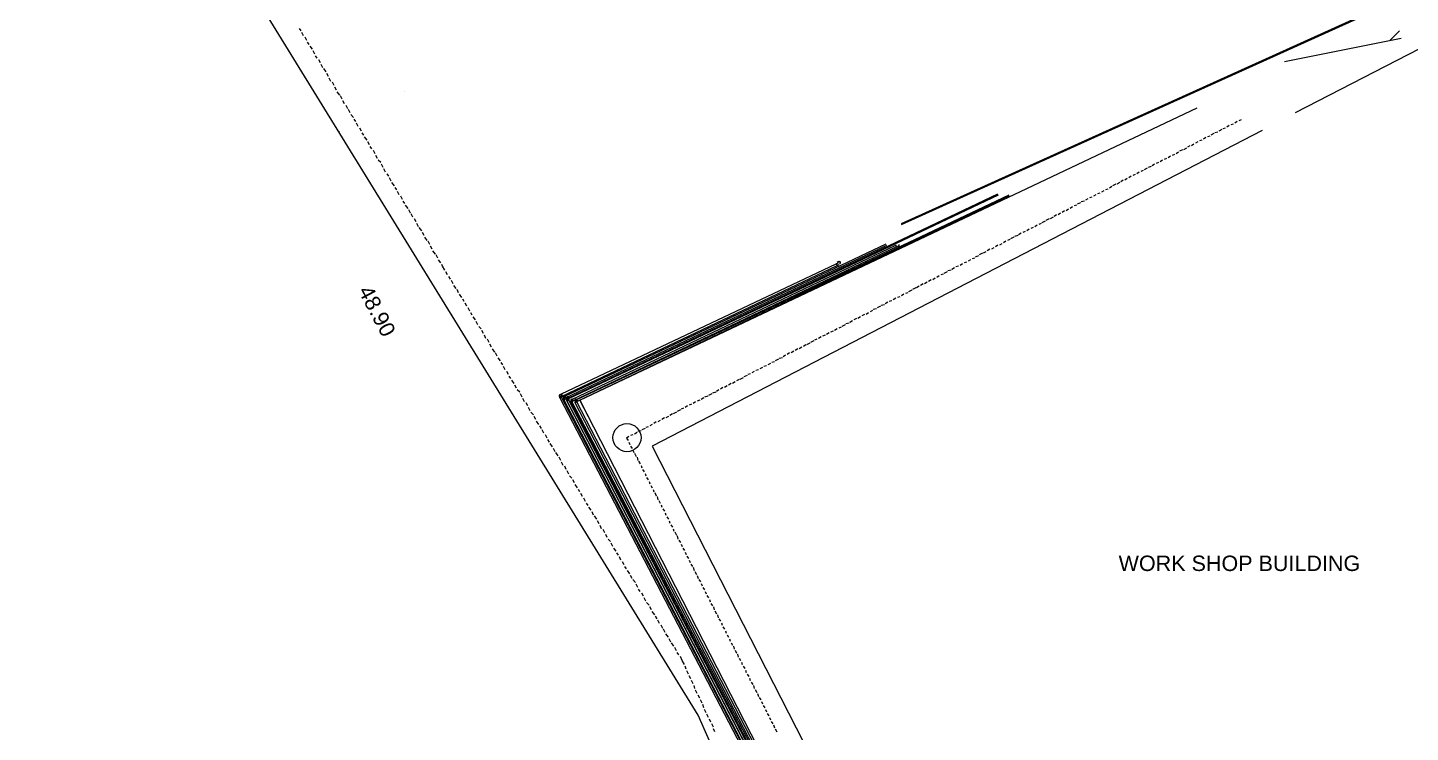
# Model space of a CAD drawing. Header units: inches. Extents: x 1969 to 240164, y 1364 to 46451.
# Drawn here: x 30090 to 35956, y 28093 to 31084 of the extents above; entities that cross this region are included whole.
import ezdxf

# ---------------------------------------------------------------- set-up
doc = ezdxf.new("R2010")
doc.units = ezdxf.units.IN
doc.header["$MEASUREMENT"] = 0
for name, color, linetype in [('PDF_0', 7, 'Continuous'), ('PDF_12 SOIL', 7, 'Continuous'), ('PDF_BH_Soil', 7, 'Continuous'), ('PDF_BH_Waste', 7, 'Continuous'), ('PDF_BOUNDARY', 7, 'Continuous'), ('PDF_Colour_Drainage', 7, 'Continuous'), ('PDF_ESElevation', 7, 'Continuous'), ('PDF_HAT', 7, 'Continuous'), ('PDF_PAVING', 7, 'Continuous'), ('PDF_ROAD', 7, 'Continuous'), ('PDF_TEXT', 7, 'Continuous'), ('PDF_TEXT2', 7, 'Continuous'), ('PDF_TXT', 7, 'Continuous'), ('PDF_Wall', 7, 'Continuous')]:
    doc.layers.add(name, color=color, linetype=linetype)
doc.styles.add('PDF ArialMT', font='arial.ttf')

msp = doc.modelspace()

# ---------------------------------------------------------------- linework, layer by layer
msp.add_open_spline([(11779.4, 30390.4), (12404.8, 31117.2), (14138.6, 33132.1), (20998.6, 35318.3), (26892.4, 36033.4), (31134.5, 36547.4)], degree=3, knots=[0, 0, 0, 0, 2838.579552, 7869.790795, 20791.577287, 20791.577287, 20791.577287, 20791.577287])
at = {"layer": 'PDF_0', "lineweight": 0}
for points in [[(31689.7, 30814.8), (31689.7, 30814.8)], [(31410.2, 30644.4), (31410.2, 30641)], [(32347.5, 29526.3), (32351, 29526.3), (32354.4, 29529.7)], [(32347.5, 29516.1), (32347.5, 29516.1)], [(32347.5, 29512.7), (32347.5, 29512.7)], [(32351, 29526.3), (32351, 29526.3)], [(32357.8, 29519.5), (32354.4, 29519.5), (32351, 29519.5), (32354.4, 29519.5), (32354.4, 29516.1)], [(32354.4, 29519.5), (32354.4, 29519.5)], [(32354.4, 29519.5), (32354.4, 29519.5)], [(33254.3, 28299.2), (33254.3, 28299.2)], [(32947.5, 28142.4), (32947.5, 28142.4)]]:
    msp.add_lwpolyline(points, dxfattribs=at)
for points in [[(32347.5, 29516.1), (32347.5, 29512.7), (32354.4, 29519.5)], [(32351, 29526.3), (32354.4, 29519.5)]]:
    msp.add_lwpolyline(points, close=True, dxfattribs=at)
for start, end in [(0.68381, 234.20315), (88.63197, 322.18521)]:
    msp.add_arc((32349.3, 29521.2), 5.11, start, end, dxfattribs=at)
at = {"layer": 'PDF_12 SOIL', "lineweight": 0}
for points in [[(32381.2, 29517.2, 1.582376), (32385, 29509.3), (32381.6, 29512.7), (32385, 29512.7)], [(32415.3, 29507, 1.582376), (32419.1, 29499), (32419.1, 29495.6), (32419.1, 29499), (32412.3, 29495.6), (32419.1, 29495.6), (32412.3, 29492.2), (32412.3, 29495.6), (32412.3, 29492.2)]]:
    msp.add_lwpolyline(points, format="xyb", dxfattribs=at)
for points in [[(32378.2, 29512.7), (32381.6, 29512.7)], [(32381.6, 29505.9), (32385, 29505.9), (32385, 29509.3), (32385, 29505.9), (32381.6, 29512.7)], [(32374.8, 29505.9), (32378.2, 29502.4)]]:
    msp.add_lwpolyline(points, close=True, dxfattribs=at)
for points in [[(32385, 29502.4), (32385, 29505.9), (32381.6, 29505.9), (32378.2, 29502.4), (32381.6, 29505.9), (32381.6, 29509.3), (32381.6, 29505.9), (32385, 29502.4), (32378.2, 29499), (32378.2, 29502.4), (32378.2, 29499)], [(32378.2, 29509.3), (32378.2, 29509.3)], [(32378.2, 29509.3), (32378.2, 29509.3)], [(32381.6, 29512.7), (32381.6, 29512.7)], [(32381.6, 29512.7), (32381.6, 29512.7)], [(32378.2, 29502.4), (32378.2, 29502.4)], [(32381.6, 29505.9), (32381.6, 29505.9)], [(32381.6, 29505.9), (32381.6, 29505.9)], [(32385, 29505.9), (32381.6, 29505.9)], [(32419.1, 29505.9), (32415.7, 29502.4), (32412.3, 29502.4), (32415.7, 29502.4), (32419.1, 29499), (32415.7, 29502.4), (32415.7, 29505.9), (32419.1, 29505.9), (32422.5, 29499), (32419.1, 29499), (32422.5, 29499)], [(32412.3, 29499), (32412.3, 29499)], [(32412.3, 29499), (32412.3, 29499)], [(32412.3, 29495.6), (32412.3, 29495.6)], [(32412.3, 29495.6), (32412.3, 29495.6)], [(32415.7, 29502.4), (32415.7, 29502.4)], [(32415.7, 29495.6), (32419.1, 29499), (32415.7, 29499), (32419.1, 29499), (32415.7, 29499)], [(32419.1, 29499), (32419.1, 29499)]]:
    msp.add_lwpolyline(points, dxfattribs=at)
for centre in [(32381.2, 29512.1), (32415.3, 29501.9)]:
    msp.add_arc(centre, 5.11, 1.91662, 232.75144, dxfattribs=at)
at = {"layer": 'PDF_BH_Soil', "lineweight": 0}
for points in [[(32385, 29512.7), (34205.3, 30378.5)], [(32385, 29509.3), (34208.7, 30375.1)], [(32419.1, 29505.9), (34253, 30375.1)], [(32422.5, 29499), (34253, 30371.7)], [(33895.1, 26581.2), (32378.2, 29499)], [(33901.9, 26584.6), (32385, 29502.4)], [(33922.4, 26574.4), (32412.3, 29492.2)], [(33929.2, 26577.8), (32419.1, 29495.6)]]:
    msp.add_lwpolyline(points, dxfattribs=at)
at = {"layer": 'PDF_BH_Waste', "lineweight": 0}
for points in [[(33796.2, 30252.4), (36431.2, 31445.4)], [(33796.2, 30249), (36427.8, 31438.6)], [(32368, 29516.1), (32364.6, 29516.1), (32368, 29516.1), (32368, 29519.5), (32368, 29516.1), (32368, 29512.7), (32368, 29519.5), (33731.5, 30167.1)], [(32368, 29519.5), (32371.4, 29512.7), (33734.9, 30160.3)], [(33775.8, 30153.5), (32402.1, 29499), (32398.7, 29505.9), (33772.4, 30160.3)], [(33786, 30163.7), (33786, 30160.3), (33786, 30156.9), (33782.6, 30156.9), (33775.8, 30153.5), (33772.4, 30160.3), (33775.8, 30160.3)], [(32347.5, 29526.3), (32351, 29526.3), (32354.4, 29529.7), (32357.8, 29519.5), (33523.6, 30075.1), (33530.4, 30078.5)], [(32354.4, 29529.7), (33520.1, 30081.9), (33523.6, 30075.1)], [(33523.6, 30081.9), (33520.1, 30081.9)], [(33523.6, 30088.7), (33530.4, 30092.2), (33533.8, 30088.7)], [(33523.6, 30088.7), (33523.6, 30088.7)], [(32347.5, 29512.7), (32347.5, 29516.1), (32344.1, 29516.1)], [(32357.8, 29519.5), (32354.4, 29519.5), (32351, 29519.5), (32354.4, 29519.5), (32357.8, 29516.1), (32347.5, 29512.7), (33867.8, 26591.4), (33874.6, 26594.8), (32354.4, 29516.1)], [(32347.5, 29512.7), (32347.5, 29512.7)], [(32351, 29526.3), (32351, 29526.3)], [(32354.4, 29519.5), (32354.4, 29519.5)], [(32354.4, 29519.5), (32354.4, 29519.5)], [(32364.6, 29512.7), (32364.6, 29512.7)], [(32364.6, 29512.7), (32364.6, 29512.7)], [(33881.5, 26584.6), (32364.6, 29505.9), (32371.4, 29509.3), (33888.3, 26588)], [(32364.6, 29509.3), (32364.6, 29509.3)], [(32368, 29512.7), (32368, 29512.7)], [(32368, 29512.7), (32368, 29512.7)], [(32368, 29509.3), (32368, 29512.7)], [(32368, 29509.3), (32368, 29509.3)], [(33908.7, 26577.8), (32395.3, 29492.2), (32391.9, 29495.6), (32395.3, 29492.2), (32398.7, 29495.6), (32398.7, 29499), (32398.7, 29495.6), (33915.6, 26581.2)], [(32391.9, 29495.6), (32391.9, 29495.6)], [(32395.3, 29505.9), (32395.3, 29505.9)], [(32395.3, 29499), (32395.3, 29499)], [(32395.3, 29499), (32395.3, 29499)], [(32398.7, 29499), (32398.7, 29499)], [(32398.7, 29499), (32398.7, 29499)], [(32398.7, 29499), (32398.7, 29499)]]:
    msp.add_lwpolyline(points, dxfattribs=at)
for points in [[(32361.2, 29509.3), (32364.6, 29509.3)], [(32368, 29512.7), (32368, 29509.3), (32364.6, 29509.3), (32368, 29509.3), (32371.4, 29509.3), (32368, 29509.3)], [(32364.6, 29505.9), (32364.6, 29509.3)], [(32371.4, 29512.7), (32368, 29512.7)], [(32398.7, 29499), (32391.9, 29495.6)], [(32391.9, 29499), (32391.9, 29495.6)], [(32395.3, 29505.9), (32398.7, 29499)], [(32398.7, 29505.9), (32395.3, 29505.9)], [(32395.3, 29502.4), (32395.3, 29505.9)], [(32395.3, 29499), (32398.7, 29499)], [(32402.1, 29499), (32398.7, 29499)]]:
    msp.add_lwpolyline(points, close=True, dxfattribs=at)
for centre, radius, start, end in [((33523.2, 30088.2), 5.11, 295.29935, 25.29955), ((33530, 30088.2), 8.52, 295.29952, 25.2992), ((32349.3, 29521.2), 5.11, 2.03887, 232.87065), ((32349.3, 29521.2), 5.11, 89.97145, 320.82371), ((32367.6, 29515.5), 5.11, 89.98109, 320.81592), ((32367.6, 29515.5), 5.11, 2.03711, 232.87193), ((32398.3, 29501.9), 5.11, 89.98109, 320.81591), ((32398.3, 29501.9), 5.11, 2.03711, 232.87193)]:
    msp.add_arc(centre, radius, start, end, dxfattribs=at)
at = {"layer": 'PDF_BOUNDARY', "lineweight": 0}
msp.add_lwpolyline([(33138.4, 27702.6), (32933.8, 28166.2), (30622.7, 31922.6), (32586.2, 32324.9), (35943.7, 33047.5), (37239, 30047.8), (40242.1, 30852.3), (44186, 31748.8), (49394.5, 31847.6)], dxfattribs=at)
at = {"layer": 'PDF_Colour_Drainage', "lineweight": 0}
msp.add_lwpolyline([(35868.7, 31029.6), (35909.6, 31070.5)], dxfattribs=at)
at = {"layer": 'PDF_ESElevation', "lineweight": 0}
msp.add_lwpolyline([(32432.8, 29502.4), (34232.6, 25988.1)], dxfattribs=at)
at = {"layer": 'PDF_HAT', "lineweight": 0}
for points in [[(35326.8, 30647.8), (32739.5, 29308.2), (34249.6, 26352.8), (37637.9, 28104.9), (36090.3, 31043.2), (35466.5, 30722.8)], [(35422.2, 30940.9), (35916.5, 31039.8)]]:
    msp.add_lwpolyline(points, dxfattribs=at)
at = {"layer": 'PDF_PAVING', "lineweight": 0}
msp.add_lwpolyline([(32432.8, 29502.4), (35050.7, 30743.2)], dxfattribs=at)
at = {"layer": 'PDF_ROAD', "lineweight": 0}
msp.add_lwpolyline([(32487.3, 29396.8), (32432.8, 29502.4)], dxfattribs=at)
at = {"layer": 'PDF_TEXT2', "lineweight": 0}
for points in [[(31249.9, 31070.5), (31243.1, 31080.7)], [(31260.2, 31050), (31253.4, 31063.6)], [(31273.8, 31029.6), (31267, 31043.2)], [(31284, 31012.5), (31277.2, 31022.7)], [(31297.7, 30992.1), (31287.4, 31005.7)], [(31307.9, 30971.6), (31301.1, 30985.2)], [(31318.1, 30954.6), (31311.3, 30964.8)], [(31331.8, 30934.1), (31324.9, 30947.7)], [(31342, 30913.7), (31335.2, 30927.3)], [(31355.6, 30896.6), (31345.4, 30910.2)], [(31365.8, 30876.2), (31359, 30889.8)], [(31376.1, 30855.7), (31369.2, 30869.3)], [(31389.7, 30838.7), (31382.9, 30852.3)], [(31399.9, 30818.2), (31393.1, 30831.8)], [(31413.6, 30797.8), (31403.3, 30811.4)], [(31423.8, 30780.7), (31417, 30794.3)], [(31434, 30760.3), (31427.2, 30773.9)], [(31447.6, 30739.8), (31440.8, 30753.4)], [(31457.9, 30722.8), (31451.1, 30736.4)], [(31471.5, 30702.3), (31461.3, 30715.9)], [(31481.7, 30685.3), (31474.9, 30695.5)], [(31492, 30664.8), (31485.1, 30678.5)], [(31505.6, 30644.4), (31498.8, 30658)], [(31515.8, 30627.3), (31509, 30637.5)], [(31529.5, 30606.9), (31519.2, 30620.5)], [(31539.7, 30586.4), (31532.9, 30600.1)], [(31549.9, 30569.4), (31543.1, 30579.6)], [(31563.5, 30548.9), (31556.7, 30562.6)], [(31573.8, 30528.5), (31567, 30542.1)], [(31587.4, 30511.4), (31577.2, 30521.7)], [(31597.6, 30491), (31590.8, 30504.6)], [(31607.9, 30470.5), (31601, 30484.2)], [(31621.5, 30453.5), (31614.7, 30463.7)], [(31631.7, 30433), (31624.9, 30446.7)], [(31645.4, 30412.6), (31635.1, 30426.2)], [(31655.6, 30395.5), (31648.8, 30405.8)], [(31665.8, 30375.1), (31659, 30388.7)], [(31679.4, 30354.6), (31672.6, 30368.3)], [(31689.7, 30337.6), (31682.8, 30347.8)], [(31703.3, 30317.1), (31693.1, 30330.8)], [(31713.5, 30296.7), (31706.7, 30310.3)], [(31723.8, 30279.6), (31716.9, 30293.3)], [(31737.4, 30259.2), (31730.6, 30272.8)], [(31747.6, 30238.7), (31740.8, 30252.4)], [(31761.2, 30221.7), (31751, 30235.3)], [(31771.5, 30201.2), (31764.7, 30214.9)], [(31785.1, 30180.8), (31774.9, 30194.4)], [(31795.3, 30163.7), (31788.5, 30177.4)], [(31805.6, 30143.3), (31798.7, 30156.9)], [(31819.2, 30122.8), (31809, 30136.5)], [(31829.4, 30105.8), (31822.6, 30119.4)], [(31843.1, 30085.3), (31832.8, 30099)], [(31860.1, 30054.7), (31849.9, 30071.7), (31846.5, 30078.5)], [(31870.3, 30034.2), (31863.5, 30047.8)], [(31884, 30017.2), (31877.1, 30027.4)], [(31894.2, 29996.7), (31887.4, 30010.3)], [(31907.8, 29976.3), (31897.6, 29989.9)], [(31918, 29959.2), (31911.2, 29972.9)], [(31931.7, 29938.8), (31921.5, 29952.4)], [(31941.9, 29921.7), (31935.1, 29931.9)], [(31952.1, 29901.3), (31945.3, 29914.9)], [(31965.8, 29880.8), (31959, 29894.5)], [(31976, 29863.8), (31969.2, 29874)], [(31989.6, 29843.3), (31979.4, 29857)], [(31999.9, 29822.9), (31993, 29836.5)], [(32013.5, 29805.8), (32003.3, 29816)], [(32023.7, 29785.4), (32016.9, 29799)], [(32033.9, 29764.9), (32027.1, 29778.6)], [(32047.6, 29747.9), (32040.8, 29761.5)], [(32057.8, 29727.4), (32051, 29741.1)], [(32071.4, 29707), (32061.2, 29720.6)], [(32081.7, 29689.9), (32074.8, 29703.6)], [(32095.3, 29669.5), (32085.1, 29683.1)], [(32105.5, 29652.4), (32098.7, 29662.7)], [(32115.8, 29632), (32108.9, 29645.6)], [(32129.4, 29611.5), (32122.6, 29625.2)], [(32139.6, 29594.5), (32132.8, 29604.7)], [(32153.2, 29574), (32143, 29587.7)], [(32163.5, 29553.6), (32156.7, 29567.2)], [(32177.1, 29536.5), (32166.9, 29546.8)], [(32187.3, 29516.1), (32180.5, 29529.7)], [(32197.6, 29495.6), (32190.7, 29509.3)], [(32211.2, 29478.6), (32204.4, 29492.2)], [(32221.4, 29458.1), (32214.6, 29471.8)], [(32235.1, 29441.1), (32224.8, 29451.3)], [(32245.3, 29420.6), (32238.5, 29434.3)], [(32258.9, 29400.2), (32248.7, 29413.8)], [(32269.1, 29383.1), (32262.3, 29393.4)], [(32279.4, 29362.7), (32272.6, 29376.3)], [(32293, 29342.2), (32286.2, 29355.9)], [(32303.2, 29325.2), (32296.4, 29335.4)], [(32316.9, 29304.7), (32306.6, 29318.4)], [(32327.1, 29284.3), (32320.3, 29297.9)], [(32340.7, 29267.2), (32330.5, 29280.9)], [(32351, 29246.8), (32344.1, 29260.4)], [(32361.2, 29226.3), (32354.4, 29240)], [(32374.8, 29209.3), (32368, 29222.9)], [(32385, 29188.8), (32378.2, 29202.5)], [(32398.7, 29171.8), (32388.5, 29182)], [(32408.9, 29151.4), (32402.1, 29165)], [(32422.5, 29130.9), (32412.3, 29144.5)], [(32432.8, 29113.9), (32425.9, 29124.1)], [(32443, 29093.4), (32436.2, 29107)], [(32456.6, 29073), (32449.8, 29086.6)], [(32466.9, 29055.9), (32460, 29066.1)], [(32480.5, 29035.5), (32470.3, 29049.1)], [(32490.7, 29015), (32483.9, 29028.6)], [(32504.3, 28998), (32494.1, 29011.6)], [(32514.6, 28977.5), (32507.8, 28991.1)], [(32524.8, 28957.1), (32518, 28970.7)], [(32538.4, 28940), (32531.6, 28953.6)], [(32548.7, 28919.6), (32541.8, 28933.2)], [(32562.3, 28902.5), (32552.1, 28912.7)], [(32572.5, 28882.1), (32565.7, 28895.7)], [(32586.2, 28861.6), (32575.9, 28875.2)], [(32596.4, 28844.6), (32589.6, 28854.8)], [(32606.6, 28824.1), (32599.8, 28837.7)], [(32620.2, 28803.7), (32613.4, 28817.3)], [(32630.5, 28786.6), (32623.7, 28796.8)], [(32644.1, 28766.2), (32633.9, 28779.8)], [(32654.3, 28745.7), (32647.5, 28759.3)], [(32668, 28728.7), (32657.7, 28742.3)], [(32678.2, 28708.2), (32671.4, 28721.9)], [(32688.4, 28691.2), (32681.6, 28701.4)], [(32702.1, 28670.7), (32695.2, 28684.4)], [(32712.3, 28650.3), (32705.5, 28663.9)], [(32725.9, 28633.2), (32715.7, 28643.5)], [(32736.1, 28612.8), (32729.3, 28626.4)], [(32749.8, 28592.3), (32739.5, 28606)], [(32760, 28575.3), (32753.2, 28585.5)], [(32770.2, 28554.8), (32763.4, 28568.5)], [(32783.9, 28534.4), (32777, 28548)], [(32794.1, 28517.3), (32787.3, 28531)], [(32807.7, 28496.9), (32797.5, 28510.5)], [(32817.9, 28476.4), (32811.1, 28490.1)], [(32831.6, 28459.4), (32821.4, 28473)], [(32841.8, 28438.9), (32835, 28452.6)], [(32852, 28421.9), (32845.2, 28432.1)], [(32875.9, 28381), (32865.7, 28398), (32858.9, 28415.1)], [(32882.7, 28360.5), (32879.3, 28374.2)], [(32892.9, 28340.1), (32886.1, 28353.7)], [(32903.2, 28319.6), (32896.3, 28333.3)], [(32913.4, 28299.2), (32906.6, 28312.8)], [(32920.2, 28278.7), (32916.8, 28292.4)], [(32930.4, 28258.3), (32923.6, 28271.9)], [(32940.7, 28237.8), (32933.8, 28251.5)], [(32950.9, 28217.4), (32944.1, 28231)], [(32957.7, 28196.9), (32954.3, 28210.5)], [(32967.9, 28176.5), (32961.1, 28190.1)], [(32978.2, 28156), (32971.3, 28169.6)], [(32988.4, 28135.6), (32981.6, 28149.2)], [(32998.6, 28115.1), (32991.8, 28128.7)], [(33005.4, 28094.7), (32998.6, 28108.3)]]:
    msp.add_lwpolyline(points, dxfattribs=at)
at = {"layer": 'PDF_TXT', "lineweight": 0}
for points in [[(35221.1, 30685.3), (35210.9, 30678.5)], [(35238.1, 30692.1), (35227.9, 30688.7)], [(35105.2, 30623.9), (35095, 30620.5)], [(35122.2, 30634.1), (35108.6, 30627.3)], [(35139.3, 30641), (35125.6, 30637.5)], [(35156.3, 30651.2), (35142.7, 30644.4)], [(35170, 30658), (35159.7, 30654.6)], [(35187, 30668.2), (35176.8, 30661.4)], [(35204, 30675), (35193.8, 30671.6)], [(34989.3, 30566), (34975.7, 30559.1)], [(35006.3, 30572.8), (34992.7, 30566)], [(35020, 30583), (35009.7, 30576.2)], [(35037, 30589.8), (35026.8, 30583)], [(35054.1, 30600.1), (35043.8, 30593.2)], [(35071.1, 30606.9), (35060.9, 30603.5)], [(35088.1, 30617.1), (35077.9, 30610.3)], [(34870, 30504.6), (34859.8, 30497.8)], [(34887, 30511.4), (34876.8, 30508)], [(34904.1, 30521.7), (34893.9, 30514.8)], [(34921.1, 30528.5), (34910.9, 30525.1)], [(34938.2, 30538.7), (34927.9, 30531.9)], [(34955.2, 30545.5), (34945, 30542.1)], [(34972.3, 30555.7), (34962, 30548.9)], [(34771.1, 30453.5), (34760.9, 30446.7)], [(34788.2, 30460.3), (34778, 30456.9)], [(34805.2, 30470.5), (34795, 30463.7)], [(34822.3, 30477.3), (34812, 30473.9)], [(34839.3, 30487.6), (34825.7, 30480.7)], [(34856.4, 30494.4), (34842.7, 30491)], [(34655.2, 30392.1), (34645, 30385.3)], [(34672.3, 30398.9), (34662.1, 30395.5)], [(34689.3, 30409.2), (34679.1, 30402.3)], [(34706.4, 30419.4), (34692.7, 30412.6)], [(34723.4, 30426.2), (34709.8, 30419.4)], [(34737.1, 30436.4), (34726.8, 30429.6)], [(34754.1, 30443.3), (34743.9, 30436.4)], [(34539.3, 30330.8), (34529.1, 30327.4)], [(34556.4, 30341), (34542.8, 30334.2)], [(34573.4, 30347.8), (34559.8, 30344.4)], [(34587.1, 30358), (34576.8, 30351.2)], [(34604.1, 30364.9), (34593.9, 30361.4)], [(34621.2, 30375.1), (34610.9, 30368.3)], [(34638.2, 30381.9), (34628, 30378.5)], [(34423.5, 30272.8), (34409.8, 30266)], [(34440.5, 30279.6), (34426.9, 30272.8)], [(34454.1, 30289.9), (34443.9, 30283)], [(34471.2, 30296.7), (34460.9, 30289.9)], [(34488.2, 30306.9), (34478, 30300.1)], [(34505.3, 30313.7), (34495, 30306.9)], [(34522.3, 30323.9), (34512.1, 30317.1)], [(34304.1, 30211.5), (34293.9, 30204.6)], [(34321.2, 30218.3), (34311, 30214.9)], [(34338.2, 30228.5), (34328, 30221.7)], [(34355.3, 30235.3), (34345.1, 30231.9)], [(34372.3, 30245.5), (34362.1, 30238.7)], [(34389.4, 30252.4), (34379.1, 30249)], [(34406.4, 30262.6), (34392.8, 30255.8)], [(34205.3, 30160.3), (34195.1, 30153.5)], [(34222.3, 30167.1), (34212.1, 30160.3)], [(34239.4, 30177.4), (34229.2, 30170.6)], [(34256.4, 30184.2), (34246.2, 30180.8)], [(34273.5, 30194.4), (34259.8, 30187.6)], [(34290.5, 30201.2), (34276.9, 30197.8)], [(34089.4, 30099), (34079.2, 30092.2)], [(34106.4, 30105.8), (34096.2, 30102.4)], [(34123.5, 30116), (34109.8, 30109.2)], [(34140.5, 30126.2), (34126.9, 30119.4)], [(34154.2, 30133.1), (34143.9, 30126.2)], [(34171.2, 30143.3), (34161, 30136.5)], [(34188.3, 30150.1), (34178, 30143.3)], [(33973.5, 30037.6), (33963.3, 30034.2)], [(33990.5, 30047.8), (33976.9, 30041)], [(34007.6, 30054.7), (33994, 30051.3)], [(34021.2, 30064.9), (34011, 30058.1)], [(34038.3, 30071.7), (34028, 30068.3)], [(34055.3, 30081.9), (34045.1, 30075.1)], [(34072.4, 30088.7), (34062.1, 30085.3)], [(33857.6, 29979.7), (33844, 29972.9)], [(33871.2, 29986.5), (33861, 29979.7)], [(33888.3, 29996.7), (33878.1, 29989.9)], [(33905.3, 30003.5), (33895.1, 29996.7)], [(33922.4, 30013.8), (33912.1, 30006.9)], [(33939.4, 30020.6), (33929.2, 30013.8)], [(33956.5, 30030.8), (33946.2, 30024)], [(33738.3, 29918.3), (33728.1, 29911.5)], [(33755.3, 29925.1), (33745.1, 29921.7)], [(33772.4, 29935.4), (33762.2, 29928.5)], [(33789.4, 29942.2), (33779.2, 29938.8)], [(33806.5, 29952.4), (33796.2, 29945.6)], [(33823.5, 29959.2), (33813.3, 29955.8)], [(33840.6, 29969.4), (33826.9, 29962.6)], [(33639.4, 29867.2), (33629.2, 29860.4)], [(33656.5, 29874), (33646.3, 29867.2)], [(33673.5, 29884.2), (33663.3, 29877.4)], [(33690.6, 29891), (33676.9, 29887.6)], [(33707.6, 29901.3), (33694, 29894.5)], [(33724.7, 29908.1), (33711, 29904.7)], [(33523.6, 29805.8), (33513.3, 29799)], [(33540.6, 29812.6), (33530.4, 29809.2)], [(33557.6, 29822.9), (33544, 29816)], [(33574.7, 29829.7), (33561, 29826.3)], [(33588.3, 29839.9), (33578.1, 29833.1)], [(33605.4, 29850.1), (33595.1, 29843.3)], [(33622.4, 29857), (33612.2, 29850.1)], [(33407.7, 29744.5), (33394, 29737.6)], [(33424.7, 29754.7), (33411.1, 29747.9)], [(33438.3, 29761.5), (33428.1, 29758.1)], [(33455.4, 29771.7), (33445.2, 29764.9)], [(33472.4, 29778.6), (33462.2, 29775.1)], [(33489.5, 29788.8), (33479.2, 29782)], [(33506.5, 29795.6), (33496.3, 29792.2)], [(33291.8, 29683.1), (33278.1, 29679.7)], [(33305.4, 29693.3), (33295.2, 29686.5)], [(33322.4, 29703.6), (33312.2, 29696.7)], [(33339.5, 29710.4), (33329.3, 29703.6)], [(33356.5, 29720.6), (33346.3, 29713.8)], [(33373.6, 29727.4), (33363.3, 29720.6)], [(33390.6, 29737.6), (33380.4, 29730.8)], [(33172.5, 29625.2), (33162.2, 29618.3)], [(33189.5, 29632), (33179.3, 29628.6)], [(33206.5, 29642.2), (33196.3, 29635.4)], [(33223.6, 29649), (33213.4, 29645.6)], [(33240.6, 29659.2), (33230.4, 29652.4)], [(33257.7, 29666.1), (33247.4, 29662.7)], [(33274.7, 29676.3), (33261.1, 29669.5)], [(33073.6, 29574), (33063.4, 29567.2)], [(33090.6, 29580.8), (33080.4, 29574)], [(33107.7, 29591.1), (33097.5, 29584.3)], [(33124.7, 29597.9), (33111.1, 29591.1)], [(33141.8, 29608.1), (33128.1, 29601.3)], [(33155.4, 29614.9), (33145.2, 29611.5)], [(32957.7, 29512.7), (32947.5, 29505.9)], [(32974.7, 29519.5), (32961.1, 29516.1)], [(32991.8, 29529.7), (32978.2, 29522.9)], [(33008.8, 29536.5), (32995.2, 29533.1)], [(33022.5, 29546.8), (33012.2, 29539.9)], [(33039.5, 29557), (33029.3, 29550.2)], [(33056.6, 29563.8), (33046.3, 29557)], [(32841.8, 29451.3), (32828.2, 29444.5)], [(32858.9, 29461.5), (32845.2, 29454.7)], [(32872.5, 29468.4), (32862.3, 29465)], [(32889.5, 29478.6), (32879.3, 29471.8)], [(32906.6, 29485.4), (32896.3, 29482)], [(32923.6, 29495.6), (32913.4, 29488.8)], [(32940.7, 29502.4), (32930.4, 29499)], [(32722.5, 29390), (32712.3, 29386.6)], [(32739.5, 29400.2), (32729.3, 29393.4)], [(32756.6, 29410.4), (32746.4, 29403.6)], [(32773.6, 29417.2), (32763.4, 29410.4)], [(32790.7, 29427.5), (32780.5, 29420.6)], [(32807.7, 29434.3), (32797.5, 29427.5)], [(32824.8, 29444.5), (32814.5, 29437.7)], [(32640.7, 29349.1), (32630.5, 29342.2), (32637.3, 29332)], [(32657.7, 29355.9), (32647.5, 29352.5)], [(32674.8, 29366.1), (32664.6, 29359.3)], [(32691.8, 29372.9), (32678.2, 29369.5)], [(32708.9, 29383.1), (32695.2, 29376.3)], [(32640.7, 29325.2), (32644.1, 29315)], [(32647.5, 29308.2), (32654.3, 29297.9)], [(32657.7, 29291.1), (32661.1, 29280.9)], [(32664.6, 29277.5), (32671.4, 29263.8)], [(32674.8, 29260.4), (32678.2, 29246.8)], [(32681.6, 29243.4), (32688.4, 29233.2)], [(32691.8, 29226.3), (32695.2, 29216.1)], [(32698.6, 29209.3), (32705.5, 29199.1)], [(32708.9, 29192.3), (32712.3, 29182)], [(32715.7, 29175.2), (32722.5, 29165)], [(32725.9, 29158.2), (32729.3, 29147.9)], [(32732.7, 29141.1), (32739.5, 29130.9)], [(32743, 29124.1), (32746.4, 29113.9)], [(32749.8, 29110.4), (32756.6, 29096.8)], [(32760, 29093.4), (32763.4, 29079.8)], [(32766.8, 29076.4), (32773.6, 29066.1)], [(32777, 29059.3), (32780.5, 29049.1)], [(32783.9, 29042.3), (32790.7, 29032)], [(32794.1, 29025.2), (32797.5, 29015)], [(32800.9, 29008.2), (32807.7, 28998)], [(32811.1, 28991.1), (32814.5, 28980.9)], [(32817.9, 28974.1), (32824.8, 28963.9)], [(32828.2, 28957.1), (32831.6, 28946.8)], [(32835, 28943.4), (32841.8, 28929.8)], [(32845.2, 28926.4), (32848.6, 28912.7)], [(32852, 28909.3), (32858.9, 28899.1)], [(32862.3, 28892.3), (32865.7, 28882.1)], [(32869.1, 28875.2), (32875.9, 28865)], [(32879.3, 28858.2), (32882.7, 28848)], [(32886.1, 28841.2), (32892.9, 28830.9)], [(32896.3, 28824.1), (32899.8, 28813.9)], [(32903.2, 28807.1), (32910, 28796.8)], [(32913.4, 28793.4), (32916.8, 28779.8)], [(32920.2, 28776.4), (32927, 28762.8)], [(32930.4, 28759.3), (32933.8, 28745.7)], [(32937.3, 28742.3), (32944.1, 28732.1)], [(32947.5, 28725.3), (32950.9, 28715)], [(32954.3, 28708.2), (32961.1, 28698)], [(32964.5, 28691.2), (32967.9, 28680.9)], [(32971.3, 28674.1), (32978.2, 28663.9)], [(32981.6, 28657.1), (32985, 28646.9)], [(32988.4, 28640), (32995.2, 28629.8)], [(32998.6, 28626.4), (33002, 28612.8)], [(33005.4, 28609.4), (33012.2, 28595.7)], [(33015.7, 28592.3), (33019.1, 28578.7)], [(33022.5, 28575.3), (33029.3, 28565.1)], [(33032.7, 28558.2), (33036.1, 28548)], [(33039.5, 28541.2), (33046.3, 28531)], [(33049.7, 28524.1), (33053.1, 28513.9)], [(33056.6, 28507.1), (33063.4, 28496.9)], [(33066.8, 28490.1), (33070.2, 28479.8)], [(33073.6, 28473), (33080.4, 28462.8)], [(33083.8, 28459.4), (33087.2, 28445.7)], [(33090.6, 28442.3), (33097.5, 28428.7)], [(33100.9, 28425.3), (33104.3, 28411.7)], [(33107.7, 28408.3), (33114.5, 28398)], [(33117.9, 28391.2), (33121.3, 28381)], [(33124.7, 28374.2), (33131.5, 28363.9)], [(33135, 28357.1), (33138.4, 28346.9)], [(33141.8, 28340.1), (33148.6, 28329.9)], [(33152, 28323), (33155.4, 28312.8)], [(33158.8, 28306), (33165.6, 28295.8)], [(33169, 28292.4), (33172.5, 28278.7)], [(33175.9, 28275.3), (33182.7, 28261.7)], [(33186.1, 28258.3), (33189.5, 28244.6)], [(33192.9, 28241.2), (33199.7, 28231)], [(33203.1, 28224.2), (33206.5, 28214)], [(33210, 28207.1), (33216.8, 28196.9)], [(33220.2, 28190.1), (33223.6, 28179.9)], [(33227, 28173.1), (33233.8, 28162.8)], [(33237.2, 28156), (33240.6, 28145.8)], [(33244, 28139), (33250.9, 28128.7)], [(33254.3, 28125.3), (33257.7, 28111.7)], [(33261.1, 28108.3), (33267.9, 28094.7)]]:
    msp.add_lwpolyline(points, dxfattribs=at)
at = {"layer": 'PDF_Wall', "lineweight": 0}
msp.add_circle((32632.2, 29343.9), 59.7, dxfattribs=at)

# ---------------------------------------------------------------- texts
at = {"layer": 'PDF_TEXT', "insert": (31518.6, 29982.3), "char_height": 65.38, "attachment_point": 4, "rotation": 297.71846, "style": 'PDF ArialMT'}
msp.add_mtext('48.90', dxfattribs=at)
at = {"layer": 'PDF_TEXT', "insert": (34718, 28810), "char_height": 65.38, "attachment_point": 4, "style": 'PDF ArialMT'}
msp.add_mtext('WORK SHOP BUILDING', dxfattribs=at)

doc.saveas('drawing.dxf')
